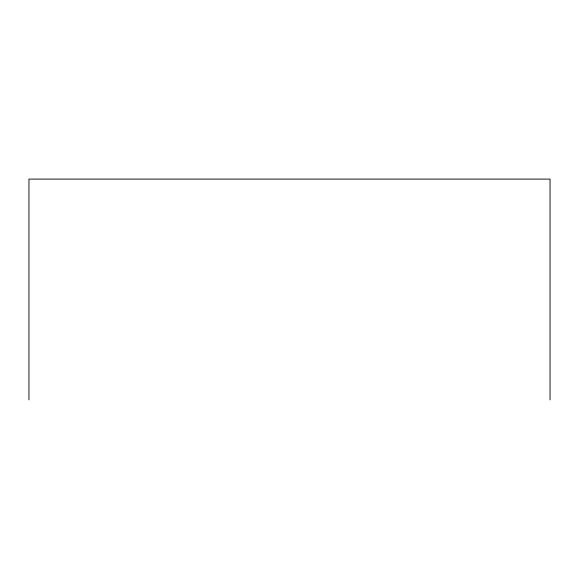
<?xml version="1.0" encoding="UTF-8"?>
<svg xmlns="http://www.w3.org/2000/svg" width="579" height="579" viewBox="0 0 579 579"><rect width="100%" height="100%" fill="white"/><g stroke="black" fill="none" stroke-linecap="round" stroke-linejoin="round"><path stroke-width="0.87" d="M550.05 399.901L550.05 179.099L28.95 179.099L28.95 399.901"/></g></svg>
